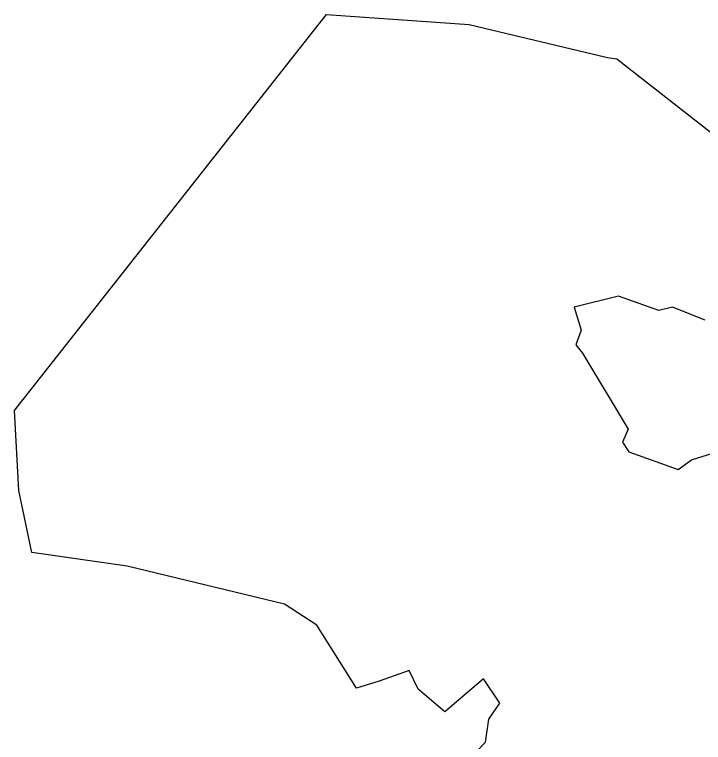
# Model space of a CAD drawing. Header units: metres. Extents: x 316141 to 322015, y 1880764 to 1885164.
# Drawn here: x 316864 to 318793, y 1883126 to 1885164 of the extents above; entities that cross this region are included whole.
import ezdxf

# ---------------------------------------------------------------- set-up
doc = ezdxf.new("R2010")
doc.units = ezdxf.units.M
doc.layers.add('village', color=3, linetype='Continuous')

msp = doc.modelspace()

# ---------------------------------------------------------------- linework, layer by layer
at = {"color": 6, "flags": 128}
msp.add_lwpolyline([(317737.8, 1885164.4), (318137.4, 1885136.3)], dxfattribs=at)
at = {"layer": 'village', "color": 6}
for points in [[(318103.9, 1883044.3, 0), (318183.1, 1883126.6, 0), (318192.1, 1883190.6, 0), (318222.9, 1883235.5, 0), (318177.5, 1883304.3, 0), (318069, 1883211.1, 0), (317994.4, 1883274.9, 0), (317969.2, 1883327.4, 0), (317885.3, 1883297.6, 0), (317821.4, 1883277.4, 0), (317710.8, 1883453.9, 0), (317620.2, 1883512.6, 0), (317179.2, 1883619.4, 0), (316912.5, 1883657.5, 0), (316876.2, 1883830.9, 0), (316864.2, 1884055.4, 0), (317737.8, 1885164.4, 0), (317737.8, 1885164.4, 0)], [(318103.9, 1883044.3, 0), (318183.1, 1883126.6, 0), (318192.1, 1883190.6, 0), (318222.9, 1883235.5, 0), (318177.5, 1883304.3, 0), (318069, 1883211.1, 0), (317994.4, 1883274.9, 0), (317969.2, 1883327.4, 0), (317885.3, 1883297.6, 0), (317821.4, 1883277.4, 0), (317710.8, 1883453.9, 0), (317620.2, 1883512.6, 0), (317179.2, 1883619.4, 0), (316912.5, 1883657.5, 0), (316876.2, 1883830.9, 0), (316864.2, 1884055.4, 0), (317737.8, 1885164.4, 0)], [(318137.4, 1885136.3, 0), (318524.6, 1885044.4, 0), (318550.4, 1885040.6, 0), (318906.2, 1884762.5, 0)], [(318137.4, 1885136.3, 0), (318524.6, 1885044.4, 0), (318550.4, 1885040.6, 0), (318906.2, 1884762.5, 0)], [(318798.4, 1884308, 0), (318706.1, 1884345.2, 0), (318668.3, 1884335.3, 0), (318555.1, 1884376, 0), (318431.1, 1884344.9, 0), (318450.5, 1884280.2, 0), (318436.2, 1884239.4, 0), (318454.5, 1884215.9, 0), (318582.8, 1884003, 0), (318566.4, 1883966.7, 0), (318584.1, 1883939.3, 0), (318722.1, 1883890.1, 0), (318759.5, 1883917.4, 0), (318833.9, 1883940.7, 0)], [(318798.4, 1884308, 0), (318706.1, 1884345.2, 0), (318668.3, 1884335.3, 0), (318555.1, 1884376, 0), (318431.1, 1884344.9, 0), (318450.5, 1884280.2, 0), (318436.2, 1884239.4, 0), (318454.5, 1884215.9, 0), (318582.8, 1884003, 0), (318566.4, 1883966.7, 0), (318584.1, 1883939.3, 0), (318722.1, 1883890.1, 0), (318759.5, 1883917.4, 0), (318833.9, 1883940.7, 0)]]:
    msp.add_polyline3d(points, dxfattribs=at)

doc.saveas('drawing.dxf')
